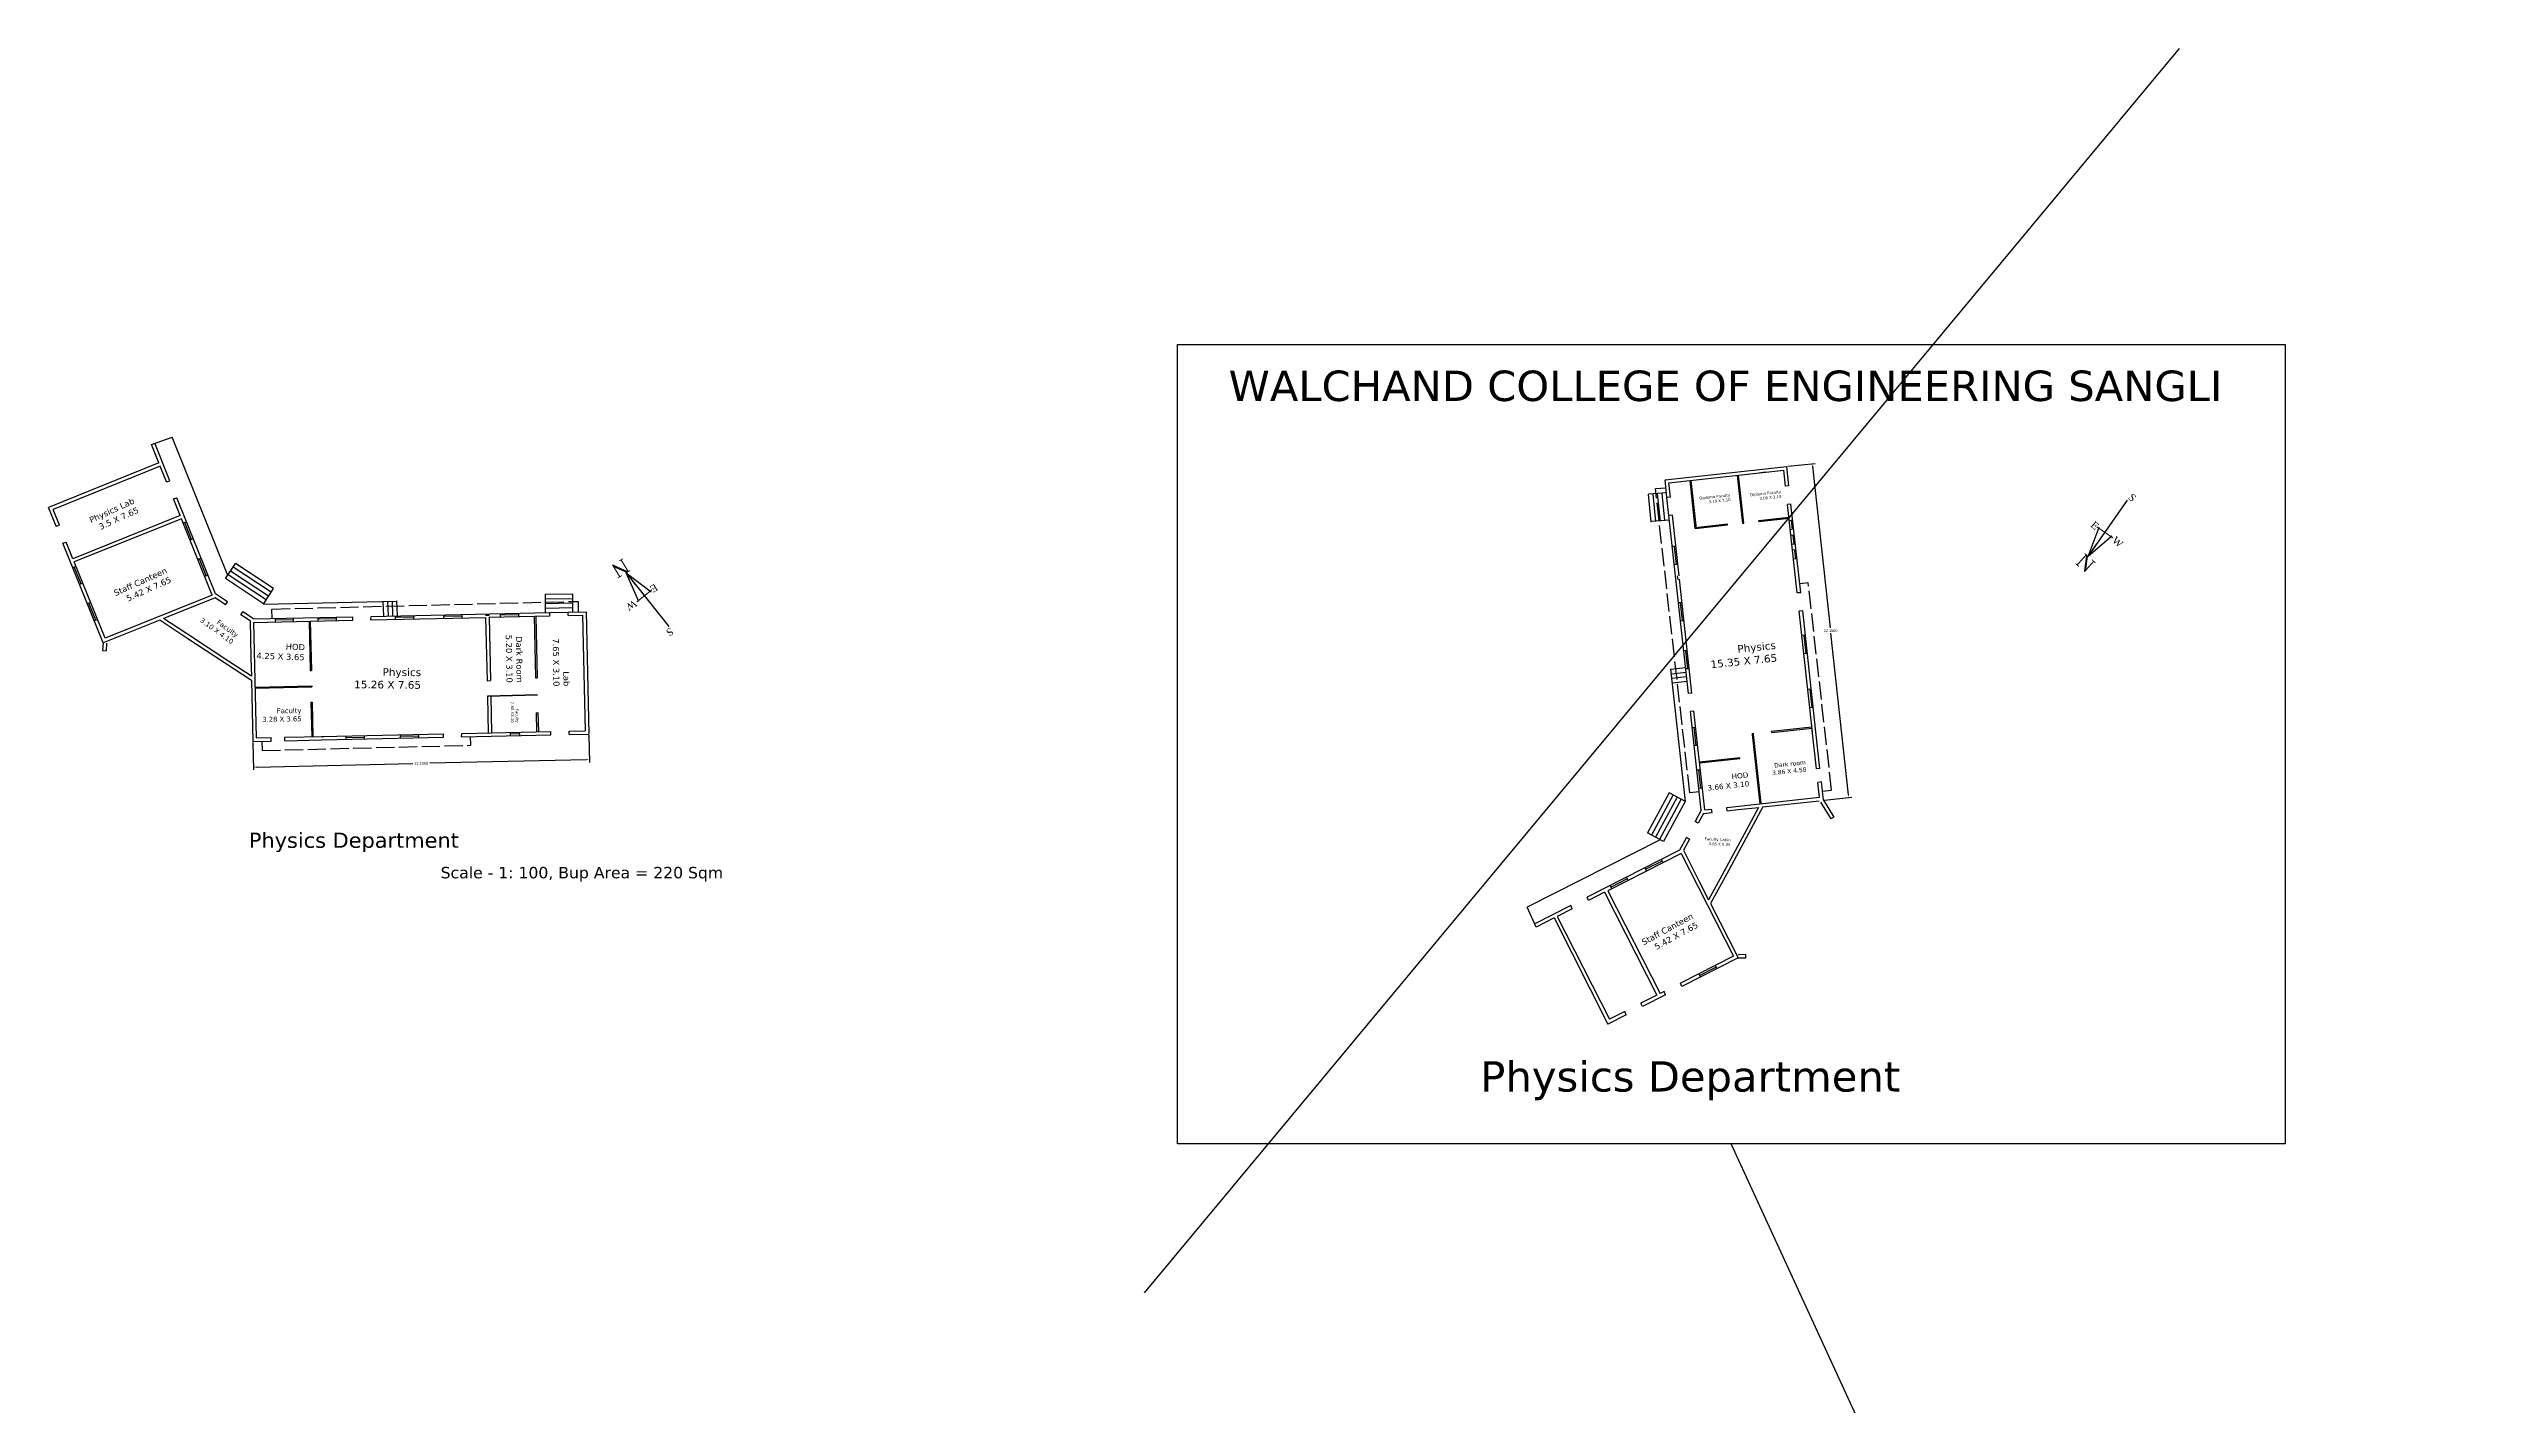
# Model space of a CAD drawing. Header units: inches. Extents: x 23 to 359, y -50 to 144.
# Drawn here: x 23.4 to 183, y 54.4 to 143.7 of the extents above; entities that cross this region are included whole.
import ezdxf

# ---------------------------------------------------------------- set-up
doc = ezdxf.new("R2010")
doc.units = ezdxf.units.IN
doc.header["$MEASUREMENT"] = 0
doc.linetypes.add('ACAD_ISO02W100', pattern=[15, 12, -3])
doc.layers.add('WALL', color=7, linetype='Continuous', lineweight=30)
doc.layers.add('window', color=7, linetype='Continuous', lineweight=13)
doc.styles.add('PRASAD', font='arial.ttf')
doc.dimstyles.get("Standard").update_dxf_attribs({"dimtxt": 0.18, "dimasz": 0.18, "dimexe": 0.18, "dimexo": 0.0625, "dimgap": 0.09, "dimtad": 0, "dimtih": 1, "dimtoh": 1, "dimdec": 4, "dimzin": 0, "dimdsep": 46, "dimtxsty": 'Standard', "dimcen": 0.09, "dimadec": 0, "dimazin": 0, "dimtfac": 1, "dimtdec": 4, "dimtofl": 0, "dimtmove": 0, "dimatfit": 3, "dimfxl": 1, "dimtolj": 1, "dimtzin": 0, "dimarcsym": 0})

# ---------------------------------------------------------------- blocks, each defined once
blk = doc.blocks.new('*D6')
at = {"color": 0, "lineweight": -2}
for p, q in [((36.85, 98), (36.89, 96.2)), ((58.95, 98.48), (58.99, 96.69)), ((37.07, 96.38), (47.38, 96.61)), ((58.8, 96.86), (48.49, 96.64))]:
    blk.add_line(p, q, dxfattribs=at)
at = {"color": 0}
for points in [[(37.07, 96.41), (37.07, 96.35), (36.89, 96.38)], [(58.8, 96.89), (58.8, 96.83), (58.98, 96.87)]]:
    blk.add_solid(points, dxfattribs=at)
at = {"layer": 'Defpoints', "color": 0}
for p in [(36.85, 98.06), (58.94, 98.55), (58.98, 96.87)]:
    blk.add_point(p, dxfattribs=at)
at = {"color": 0, "insert": (47.93, 96.62), "char_height": 0.18, "attachment_point": 5}
blk.add_mtext('\\A1;22.1000', dxfattribs=at)
blk = doc.blocks.new('*D7')
at = {"color": 0, "lineweight": -2}
for p, q in [((137.81, 116.17), (139.6, 116.36)), ((139.44, 116.17), (140.6, 105.54)), ((141.81, 94.56), (140.64, 105.18)), ((140.22, 94.2), (142.01, 94.4))]:
    blk.add_line(p, q, dxfattribs=at)
at = {"color": 0}
for points in [[(139.47, 116.17), (139.41, 116.16), (139.42, 116.34)], [(141.84, 94.56), (141.78, 94.55), (141.83, 94.38)]]:
    blk.add_solid(points, dxfattribs=at)
at = {"layer": 'Defpoints', "color": 0}
for p in [(137.75, 116.16), (139.42, 116.34), (140.16, 94.19)]:
    blk.add_point(p, dxfattribs=at)
at = {"color": 0, "insert": (140.62, 105.36), "char_height": 0.18, "attachment_point": 5}
blk.add_mtext('\\A1;22.1000', dxfattribs=at)

msp = doc.modelspace()

# ---------------------------------------------------------------- linework, layer by layer
for p, q in [((95.50838, 61.77374), (163.56645, 143.66546)), ((30.18672, 117.61717), (31.53898, 118.08734)), ((30.68067, 116.39081), (30.18672, 117.61717)), ((31.40096, 115.21814), (30.40422, 117.69279)), ((35.20163, 108.99394), (31.53898, 118.08734)), ((30.68067, 116.39081), (23.41768, 113.46543)), ((30.7666, 116.17747), (23.71696, 113.33801)), ((31.18346, 115.14252), (30.7666, 116.17747)), ((31.18346, 115.14252), (31.40096, 115.21814)), ((129.73518, 115.28324), (137.74717, 116.16163)), ((129.86259, 114.12108), (129.73518, 115.28324)), ((129.98888, 115.07967), (137.54361, 115.90793)), ((130.09202, 114.13883), (129.98888, 115.07967)), ((131.72655, 112.07616), (131.38054, 115.23225)), ((131.80111, 112.08433), (131.45509, 115.24042)), ((134.84288, 112.41782), (134.49686, 115.5739)), ((134.91743, 112.42599), (134.57142, 115.58208)), ((135.60019, 115.70252), (136.34411, 115.79782)), ((137.6585, 114.85996), (137.54361, 115.90793)), ((137.88793, 114.87771), (137.74717, 116.16163)), ((23.91807, 112.22309), (23.41768, 113.46543)), ((24.13557, 112.29871), (23.71696, 113.33801)), ((31.63232, 114.02812), (31.84982, 114.10374)), ((32.07425, 112.93092), (31.63232, 114.02812)), ((34.39851, 107.776), (31.84982, 114.10374)), ((129.82988, 114.41945), (128.6426, 114.3276)), ((128.83262, 112.50483), (128.6426, 114.3276)), ((129.131, 112.53594), (128.9443, 114.32687)), ((129.42938, 112.56704), (129.24269, 114.35798)), ((129.72777, 112.59815), (129.54107, 114.38908)), ((130.09202, 114.13883), (129.86259, 114.12108)), ((129.99344, 112.92762), (129.86259, 114.12108)), ((130.06889, 114.43794), (130.05931, 114.4372)), ((137.88793, 114.87771), (137.6585, 114.85996)), ((138.01878, 113.68425), (137.78935, 113.6665)), ((138.4287, 107.83486), (137.78935, 113.6665)), ((138.65813, 107.85261), (138.01878, 113.68425)), ((23.91807, 112.22309), (24.13557, 112.29871)), ((32.07425, 112.93092), (25.02461, 110.09147)), ((32.16018, 112.71758), (25.11054, 109.87812)), ((34.18516, 107.69007), (32.16018, 112.71758)), ((32.27152, 112.44115), (32.48902, 112.51677)), ((32.82923, 111.36459), (32.3806, 112.47907)), ((130.02615, 112.62925), (128.8293, 112.53667)), ((130.22287, 112.94537), (129.99344, 112.92762)), ((131.27666, 101.22305), (129.99344, 112.92762)), ((130.18458, 112.9424), (130.175, 112.94166)), ((130.65911, 108.9663), (130.22287, 112.94537)), ((131.71838, 112.15071), (133.84066, 112.38339)), ((131.72655, 112.07616), (133.84884, 112.30883)), ((133.84884, 112.30883), (133.84066, 112.38339)), ((134.84288, 112.41782), (134.91743, 112.42599)), ((135.9033, 112.60952), (137.88145, 112.8264)), ((135.91148, 112.53497), (135.9033, 112.60952)), ((135.91148, 112.53497), (137.88962, 112.75184)), ((138.13537, 112.62081), (137.90748, 112.58899)), ((138.20079, 112.02412), (137.9729, 111.9923)), ((138.0251, 112.60541), (138.09086, 112.00877)), ((24.36693, 111.10868), (24.58443, 111.18431)), ((27.0081, 104.55134), (24.36693, 111.10868)), ((25.02461, 110.09147), (24.58443, 111.18431)), ((32.72038, 111.32675), (32.93788, 111.40237)), ((130.44629, 110.90751), (130.21686, 110.88976)), ((130.32945, 110.89847), (130.46043, 109.70502)), ((138.24193, 111.64889), (138.01404, 111.61707)), ((138.30734, 111.0522), (138.07945, 111.02038)), ((138.34837, 110.678), (138.12048, 110.64618)), ((138.13222, 111.63357), (138.19799, 111.03693)), ((138.23923, 110.66276), (138.305, 110.06612)), ((25.00613, 109.52171), (25.22363, 109.59733)), ((27.13552, 104.85061), (25.11054, 109.87812)), ((25.56222, 108.44459), (25.11378, 109.55914)), ((33.23363, 110.05247), (33.45113, 110.12809)), ((33.79086, 108.97575), (33.34222, 110.09023)), ((33.68249, 108.93807), (33.89999, 109.01369)), ((35.0591, 108.77781), (35.7197, 109.77961)), ((37.56361, 107.12631), (35.0591, 108.77781)), ((37.72876, 107.37676), (35.22425, 109.02826)), ((37.89391, 107.62721), (35.3894, 109.27871)), ((38.05906, 107.87767), (35.55455, 109.52916)), ((38.22421, 108.12812), (35.7197, 109.77961)), ((130.57713, 109.71405), (130.3477, 109.6963)), ((130.5429, 108.95356), (130.56799, 108.72494)), ((131.5061, 101.2408), (130.68418, 108.73767)), ((138.41379, 110.08131), (138.1859, 110.04949)), ((25.45499, 108.40731), (25.67249, 108.48293)), ((25.96825, 107.13304), (26.18574, 107.20866)), ((26.52344, 106.05561), (26.075, 107.17015)), ((34.18516, 107.69007), (27.13552, 104.85061)), ((34.37257, 107.5176), (32.24684, 106.6614)), ((35.05991, 107.06437), (34.37257, 107.5176)), ((35.18652, 107.25638), (34.39851, 107.776)), ((35.05991, 107.06437), (35.18652, 107.25638)), ((37.5522, 107.10901), (38.22421, 108.12812)), ((37.5522, 107.10901), (46.31373, 107.30158)), ((45.41388, 107.2818), (45.44704, 106.31229)), ((45.41388, 107.2818), (45.44704, 106.31229)), ((45.7137, 107.29205), (45.74686, 106.32255)), ((46.01353, 107.30231), (46.04669, 106.3328)), ((46.31335, 107.31256), (46.34651, 106.34306)), ((56.07852, 107.74623), (57.91091, 107.77673)), ((56.08351, 107.44627), (57.8839, 107.47624)), ((56.08851, 107.14631), (57.8889, 107.17628)), ((56.09849, 106.54639), (56.11052, 107.74676)), ((57.89898, 106.58597), (57.91091, 107.77673)), ((130.85315, 107.19643), (130.62372, 107.17868)), ((130.73673, 107.18742), (130.86771, 105.99397)), ((138.65813, 107.85261), (138.4287, 107.83486)), ((26.4171, 106.01864), (26.6346, 106.09426)), ((30.73007, 106.05047), (27.0081, 104.55134)), ((32.58782, 104.82546), (30.73007, 106.05047)), ((32.24684, 106.6614), (30.98944, 106.15494)), ((32.4975, 105.16052), (30.98944, 106.15494)), ((36.06171, 106.40377), (36.18833, 106.59578)), ((36.67572, 105.99888), (36.06171, 106.40377)), ((36.90302, 106.12451), (36.18833, 106.59578)), ((36.67572, 105.99888), (36.72915, 103.56798)), ((36.90302, 106.12451), (43.42639, 106.26788)), ((36.90807, 105.89456), (43.42409, 106.03778)), ((36.90807, 105.89456), (37.07507, 98.2964)), ((38.3368, 105.92596), (38.3391, 106.15607)), ((39.53828, 106.06787), (38.33795, 106.04136)), ((39.53712, 105.95235), (39.53943, 106.18245)), ((40.55719, 105.97477), (40.6286, 102.72555)), ((40.63217, 105.97641), (40.70358, 102.7272)), ((41.15751, 105.98796), (41.15982, 106.21807)), ((42.359, 106.13018), (41.15867, 106.10367)), ((42.35783, 106.01434), (42.36014, 106.24445)), ((43.42409, 106.03778), (43.42639, 106.26788)), ((44.62441, 106.06416), (44.62672, 106.29426)), ((44.62441, 106.06416), (52.16439, 106.22987)), ((44.62672, 106.29426), (56.39858, 106.55299)), ((46.2448, 106.09977), (46.24711, 106.32988)), ((47.44629, 106.24256), (46.24597, 106.21605)), ((47.44513, 106.12615), (47.44743, 106.35626)), ((49.41396, 106.16942), (49.41626, 106.39953)), ((50.61545, 106.31257), (49.41513, 106.28605)), ((50.61428, 106.1958), (50.61659, 106.42591)), ((52.39176, 106.35181), (52.16182, 106.34673)), ((52.16439, 106.22987), (52.25607, 102.05835)), ((52.39433, 106.23493), (56.39627, 106.32288)), ((52.39433, 106.23493), (52.48581, 102.07251)), ((53.14637, 106.25146), (53.14868, 106.48156)), ((54.34787, 106.39502), (53.14755, 106.3685)), ((54.3467, 106.27784), (54.349, 106.50794)), ((55.35362, 106.29997), (55.44252, 102.25483)), ((55.46859, 106.30249), (55.55739, 102.26192)), ((56.0935, 106.84635), (57.89389, 106.87632)), ((56.39627, 106.32288), (56.39858, 106.55299)), ((56.39858, 106.55299), (57.5989, 106.57937)), ((57.59659, 106.34927), (57.5989, 106.57937)), ((57.59659, 106.34927), (58.54285, 106.37006)), ((57.5989, 106.57937), (58.76774, 106.60506)), ((57.89658, 106.34626), (57.89668, 106.35586)), ((58.54285, 106.37006), (58.70984, 98.7719)), ((58.76774, 106.60506), (58.94484, 98.54701)), ((130.984, 106.00297), (130.75456, 105.98522)), ((138.78897, 106.65915), (138.55954, 106.6414)), ((139.43304, 98.67403), (138.55954, 106.6414)), ((139.66247, 98.69177), (138.78897, 106.65915)), ((27.0081, 104.55134), (26.97372, 104.04412)), ((26.97372, 104.04412), (27.20294, 104.02482)), ((27.23758, 104.53578), (27.20294, 104.02482)), ((35.34382, 103.28364), (32.4975, 105.16052)), ((36.76201, 102.07297), (32.58782, 104.82546)), ((131.19862, 104.04539), (130.96918, 104.02764)), ((131.08255, 104.03641), (131.21353, 102.84296)), ((138.96561, 105.04802), (138.73618, 105.03027)), ((138.85903, 105.03978), (138.99058, 103.84637)), ((139.09645, 103.85456), (138.86702, 103.83681)), ((36.75586, 102.35252), (35.34382, 103.28364)), ((36.72915, 103.56798), (36.75586, 102.35252)), ((40.6286, 102.72555), (40.70358, 102.7272)), ((55.44252, 102.25483), (55.55739, 102.26192)), ((130.11531, 102.81456), (131.07824, 102.93206)), ((131.0813, 94.10446), (130.12622, 102.8159)), ((130.15164, 102.51677), (131.11457, 102.63427)), ((130.18798, 102.21898), (131.15091, 102.33647)), ((131.32946, 102.85193), (131.10003, 102.83418)), ((36.76201, 102.07297), (36.85018, 98.0614)), ((37.00146, 101.64559), (40.72556, 101.72744)), ((37.0031, 101.57061), (40.7272, 101.65246)), ((40.65057, 101.72579), (40.65222, 101.65081)), ((40.6742, 100.65105), (40.74918, 100.6527)), ((40.6742, 100.65105), (40.72418, 98.3766)), ((40.72556, 101.72744), (40.7272, 101.65246)), ((40.74918, 100.6527), (40.79917, 98.37825)), ((52.25607, 102.05835), (52.48581, 102.07251)), ((55.58219, 101.12519), (52.27822, 101.05064)), ((52.27822, 101.05064), (52.33138, 98.63171)), ((55.58275, 101.10019), (52.27877, 101.02564)), ((52.50871, 101.03083), (52.56133, 98.63676)), ((130.22431, 101.92119), (131.18724, 102.03868)), ((130.22431, 101.92119), (131.18724, 102.03868)), ((131.5061, 101.2408), (131.27666, 101.22305)), ((139.35499, 101.49636), (139.12556, 101.47862)), ((139.2505, 101.48828), (139.38205, 100.29487)), ((55.49303, 99.95652), (55.60797, 99.96064)), ((55.49303, 99.95652), (55.52061, 98.7018)), ((55.60797, 99.96064), (55.63558, 98.70433)), ((131.63694, 100.04734), (131.40751, 100.02959)), ((132.11861, 93.5435), (131.40751, 100.02959)), ((131.75317, 98.98718), (131.52374, 98.96943)), ((132.34724, 93.56857), (131.63694, 100.04734)), ((131.63767, 98.97824), (131.76865, 97.78479)), ((136.74553, 98.73366), (139.39466, 99.0241)), ((139.48584, 100.3029), (139.25641, 100.28515)), ((36.85018, 98.0614), (38.0623, 98.08856)), ((37.07507, 98.2964), (38.05752, 98.31799)), ((37.45624, 98.07498), (37.46584, 97.46911)), ((38.0623, 98.08856), (38.05752, 98.31799)), ((38.9573, 98.33777), (41.51791, 98.39405)), ((38.9621, 98.1073), (38.9573, 98.33777)), ((38.96209, 98.10782), (41.37455, 98.16084)), ((41.37455, 98.16084), (49.38773, 98.33696)), ((41.37686, 98.39095), (49.39004, 98.56706)), ((42.99494, 98.19645), (42.99724, 98.42656)), ((44.19631, 98.32763), (42.99598, 98.30055)), ((44.19526, 98.22283), (44.19757, 98.45294)), ((46.56702, 98.27496), (46.56932, 98.50507)), ((47.76841, 98.40823), (46.56808, 98.38115)), ((47.76734, 98.30134), (47.76965, 98.53145)), ((49.38773, 98.33696), (49.39004, 98.56706)), ((50.58805, 98.36334), (50.59036, 98.59344)), ((50.58805, 98.36334), (56.45321, 98.49224)), ((50.59036, 98.59344), (56.45552, 98.72235)), ((53.80604, 98.43406), (53.79419, 98.66386)), ((54.40045, 98.55788), (53.80035, 98.54433)), ((54.40615, 98.44725), (54.39431, 98.67705)), ((56.45321, 98.49224), (56.45552, 98.72235)), ((57.65354, 98.51863), (57.65584, 98.74873)), ((57.65354, 98.51863), (58.94484, 98.54701)), ((57.65584, 98.74873), (58.70984, 98.7719)), ((131.88402, 97.79371), (131.65458, 97.77597)), ((135.47813, 98.59471), (135.55268, 98.60289)), ((135.4863, 98.52016), (135.47813, 98.59471)), ((135.98544, 93.96744), (135.4863, 98.52016)), ((135.56086, 98.52833), (135.55268, 98.60289)), ((136.05999, 93.97561), (135.56086, 98.52833)), ((136.75371, 98.65911), (136.74553, 98.73366)), ((136.75371, 98.65911), (139.40283, 98.94955)), ((139.69679, 96.2683), (139.41767, 98.81427)), ((139.92545, 96.29311), (139.66247, 98.69177)), ((132.06065, 96.18259), (131.83122, 96.16484)), ((131.94546, 96.17368), (132.07644, 94.98022)), ((132.00122, 96.72465), (134.64538, 97.01455)), ((132.0094, 96.6501), (134.65355, 96.93999)), ((134.65355, 96.93999), (134.64538, 97.01455)), ((139.92596, 96.29316), (139.69679, 96.2683)), ((130.00752, 94.68513), (128.58048, 92.04628)), ((130.27141, 94.54243), (128.84437, 91.90357)), ((130.53529, 94.39972), (129.10826, 91.76087)), ((130.79918, 94.25702), (129.37214, 91.61816)), ((131.0813, 94.10446), (130.00752, 94.68513)), ((132.1915, 94.98913), (131.96206, 94.97138)), ((133.79629, 93.72743), (139.90197, 94.39683)), ((140.02302, 95.39841), (139.79488, 95.37366)), ((139.90197, 94.39683), (139.79488, 95.37366)), ((140.15567, 94.19326), (140.02302, 95.39841)), ((140.08934, 94.79584), (140.69208, 94.85818)), ((140.15567, 94.19326), (140.84562, 93.08019)), ((131.06307, 94.11432), (129.63603, 91.47546)), ((132.11861, 93.5435), (131.71139, 92.79047)), ((131.9137, 92.68107), (131.71139, 92.79047)), ((132.26355, 93.32801), (131.9137, 92.68107)), ((132.26355, 93.32801), (132.83655, 93.39083)), ((132.34724, 93.56857), (132.80126, 93.61834)), ((132.83655, 93.39083), (132.80126, 93.61834)), ((136.16703, 93.75597), (133.78863, 89.35788)), ((133.83159, 93.49992), (133.79629, 93.72743)), ((133.83159, 93.49992), (134.54159, 93.57776)), ((134.54159, 93.57776), (135.88907, 93.7255)), ((135.88907, 93.7255), (135.08451, 92.2377)), ((136.16703, 93.75597), (139.87771, 94.16279)), ((139.96018, 94.07208), (140.64495, 92.96737)), ((140.84562, 93.08019), (140.64495, 92.96737)), ((129.4083, 91.59861), (120.66853, 87.15774)), ((129.63603, 91.47546), (128.58048, 92.04628)), ((131.14057, 91.73493), (130.69157, 90.90464)), ((131.34288, 91.62552), (130.95125, 90.90132)), ((131.34288, 91.62552), (131.14057, 91.73493)), ((135.08451, 92.2377), (133.46271, 89.23871)), ((130.69157, 90.90464), (124.60991, 87.81442)), ((130.79576, 90.6996), (125.96376, 88.24435)), ((128.52523, 89.54589), (128.43095, 89.75597)), ((129.54932, 90.19479), (128.47816, 89.65078)), ((129.59629, 90.09012), (129.50201, 90.3002)), ((130.79576, 90.6996), (134.23854, 83.92411)), ((130.95125, 90.90132), (131.98937, 88.85825)), ((124.70419, 87.60433), (124.60991, 87.81442)), ((125.75872, 88.14016), (124.70419, 87.60433)), ((125.75872, 88.14016), (129.2015, 81.36467)), ((125.96376, 88.24435), (129.40654, 81.46886)), ((126.22945, 88.37935), (126.13517, 88.58943)), ((127.25333, 89.02872), (126.18216, 88.48471)), ((127.30051, 88.92358), (127.20623, 89.13366)), ((131.98937, 88.85825), (132.60344, 87.64976)), ((133.46271, 89.23871), (132.60344, 87.64976)), ((133.78863, 89.35788), (132.73011, 87.40047)), ((121.25471, 85.85158), (120.66853, 87.15774)), ((123.53885, 87.27018), (121.16043, 86.06166)), ((122.43338, 86.45048), (121.25471, 85.85158)), ((122.43338, 86.45048), (125.98035, 79.46994)), ((123.63313, 87.0601), (122.63842, 86.55467)), ((122.63842, 86.55467), (126.0812, 79.77918)), ((123.63313, 87.0601), (123.53885, 87.27018)), ((132.73011, 87.40047), (134.54777, 83.82325)), ((134.23854, 83.92411), (130.74747, 82.15022)), ((134.54777, 83.82325), (130.84175, 81.94013)), ((133.09144, 83.20938), (132.0202, 82.66555)), ((133.13754, 83.10667), (133.04325, 83.31676)), ((134.54328, 84.0532), (135.05532, 84.06321)), ((134.54777, 83.82325), (135.05606, 83.83318)), ((135.05606, 83.83318), (135.05532, 84.06321)), ((129.67641, 81.60599), (129.40654, 81.46886)), ((129.77069, 81.3959), (129.67641, 81.60599)), ((130.84175, 81.94013), (130.74747, 82.15022)), ((132.06647, 82.56244), (131.97219, 82.77252)), ((127.17437, 80.07666), (125.98035, 79.46994)), ((127.08009, 80.28674), (126.0812, 79.77918)), ((127.17437, 80.07666), (127.08009, 80.28674)), ((129.2015, 81.36467), (128.15115, 80.83097)), ((128.24544, 80.62089), (128.15115, 80.83097)), ((129.77069, 81.3959), (128.24544, 80.62089)), ((183.03655, -34.93435), (134.09477, 71.58195))]:
    msp.add_line(p, q)
at = {"linetype": 'ACAD_ISO02W100', "ltscale": 0.1}
for p, q in [((129.10308, 114.70245), (129.80089, 114.76255)), ((131.3654, 94.69042), (129.10308, 114.70245)), ((38.11119, 106.77494), (58.24422, 107.28535)), ((58.24422, 107.28535), (58.24331, 106.58496)), ((139.1531, 108.49299), (138.59757, 108.44032)), ((140.69208, 94.85818), (139.1531, 108.49299)), ((38.11977, 106.14834), (38.11119, 106.77494)), ((37.46584, 97.46911), (51.18288, 97.81447)), ((51.18288, 97.81447), (51.17881, 98.37247)), ((131.98888, 94.75355), (131.3654, 94.69042))]:
    msp.add_line(p, q, dxfattribs=at)
msp.add_lwpolyline([(97.67859, 124.17842), (170.51096, 124.17842), (170.51096, 71.58195), (97.67859, 71.58195)], close=True)
at = {"layer": 'window'}
for p, q in [((159.18816, 111.45983), (158.1405, 112.18909)), ((62.10554, 107.25041), (63.10559, 108.0437))]:
    msp.add_line(p, q, dxfattribs=at)

# ---------------------------------------------------------------- texts
at = {"width": 174.942963, "attachment_point": 1}
for s, insert, char_height in [('{\\fVerdana|b0|i0|c0|p34;WALCHAND COLLEGE OF ENGINEERING SANGLI}', (101.02918, 122.46902), 2), ('{\\fVerdana|b0|i0|c0|p34;Physics Department}', (36.59361, 92.06446), 1), ('{\\fVerdana|b0|i0|c0|p34;Scale - 1: 100, Bup Area = 220 Sqm}', (49.20455, 89.80816), 0.75), ('{\\fVerdana|b0|i0|c0|p34;Physics Department}', (117.58046, 77.02471), 2)]:
    msp.add_mtext(s, dxfattribs=dict(at, insert=insert, char_height=char_height))
at = {"attachment_point": 3}
for s, insert, char_height, width, rotation in [('{\\fVerdana|b0|i0|c0|p34;Physics Lab\\P3.5 X 7.65}', (28.94762, 114.12082), 0.4, 5.3210924, 24.5938441), ('{\\fVerdana|b0|i0|c0|p34;Diploma Faculty\\P3.10 X 3.10}', (134.00298, 114.3738), 0.1827716, 2.4313619, 5.9381567), ('{\\fVerdana|b0|i0|c0|p34;Diploma Faculty\\P3.00 X 3.10}', (137.34891, 114.59019), 0.1827716, 2.4313619, 5.9381567), ('{\\fVerdana|b0|i0|c0|p34;Staff Canteen\\P5.42 X 7.65}', (31.09238, 109.53441), 0.4, 5.3210924, 24.2574653), ('{\\fVerdana|b0|i0|c0|p34;Faculty\\P3.10 X 4.10}', (35.9485, 105.15338), 0.3267195, 4.346262, 323.9725028), ('{\\fVerdana|b0|i0|c0|p34;HOD\\P4.25 X 3.65}', (40.2919, 104.46288), 0.4, 5.3210924, 357.8310753), ('{\\fVerdana|b0|i0|c0|p34;Dark Room\\P5.20 X 3.10}', (54.60831, 101.93485), 0.4, 5.3210924, 270.9406119), ('{\\fVerdana|b0|i0|c0|p34;Lab\\P7.65 X 3.10}', (57.69546, 101.69928), 0.4, 5.3210924, 270.9406119), ('{\\fVerdana|b0|i0|c0|p34;Physics\\P15.35 X 7.65}', (136.99006, 104.65975), 0.5, 5.3210924, 5.9381567), ('{\\fVerdana|b0|i0|c0|p34;Physics\\P15.26 X 7.65}', (47.92596, 102.8628), 0.5, 5.3210924, 359.447188), ('{\\fVerdana|b0|i0|c0|p34;Faculty\\P2.40 X3.10}', (54.33707, 99.30553), 0.1846567, 2.4564382, 270.9406119), ('{\\fVerdana|b0|i0|c0|p34;Faculty\\P3.28 X 3.65}', (40.04872, 100.26691), 0.3267195, 4.346262, 0.9406119), ('{\\fVerdana|b0|i0|c0|p34;HOD\\P3.66 X 3.10}', (135.19523, 96.04377), 0.3493277, 4.6470119, 5.9381567), ('{\\fVerdana|b0|i0|c0|p34;Dark room\\P3.86 X 4.58}', (138.97215, 96.8429), 0.2867512, 3.8145746, 5.9381567), ('{\\fVerdana|b0|i0|c0|p34;Faculty Cabin\\P3.05 X 5.35}', (134.0547, 91.66711), 0.1827716, 2.4313619, 357.1988846), ('{\\fVerdana|b0|i0|c0|p34;Staff Canteen\\P5.42 X 7.65}', (131.44687, 86.793), 0.4, 5.3210924, 28.5196597)]:
    msp.add_mtext(s, dxfattribs=dict(at, insert=insert, char_height=char_height, width=width, rotation=rotation))
at = {"layer": 'WALL', "char_height": 0.4786827, "width": 1.2082117, "attachment_point": 1, "style": 'PRASAD'}
for insert, rotation in [((160.47224, 114.42274), 318.2871295), ((64.57319, 105.16752), 211.5513154)]:
    msp.add_mtext('{\\fTimes New Roman|b0|i0|c0|p18;S}', dxfattribs=dict(at, insert=insert, rotation=rotation))
at = {"layer": 'window', "attachment_point": 1, "style": 'PRASAD'}
for s, insert, char_height, width, rotation in [('{\\fTimes New Roman|b0|i0|c0|p18;E}', (157.99876, 112.60951), 0.4786827, 1.2082117, 318.2871295), ('{\\fTimes New Roman|b0|i0|c0|p18;N}', (157.30928, 110.5039), 0.9573654, 2.4164234, 318.2871295), ('{\\fTimes New Roman|b0|i0|c0|p18;W}', (159.40784, 111.5943), 0.4786827, 1.2082117, 318.2871295), ('{\\fTimes New Roman|b0|i0|c0|p18;N}', (61.73115, 109.32498), 0.9573654, 2.4164234, 211.5513154), ('{\\fTimes New Roman|b0|i0|c0|p18;W}', (62.17105, 107.00131), 0.4786827, 1.2082117, 211.5513154), ('{\\fTimes New Roman|b0|i0|c0|p18;E}', (63.54903, 108.05837), 0.4786827, 1.2082117, 211.5513154)]:
    msp.add_mtext(s, dxfattribs=dict(at, insert=insert, char_height=char_height, width=width, rotation=rotation))

# ---------------------------------------------------------------- dimensions: what is measured, and where the dimension line sits
for p1, p2, picture, middle in [((140.15567, 94.19326), (137.74717, 116.16163), '*D7', (140.62292, 105.3607)), ((36.85018, 98.0614), (58.94484, 98.54701), '*D6', (47.93446, 96.62309))]:
    dim = msp.add_aligned_dim(p1=p1, p2=p2, distance=-1.68152, dimstyle='Standard')
    dim.commit()
    dim.dimension.update_dxf_attribs({"geometry": picture, "text_midpoint": middle})

# ---------------------------------------------------------------- leaders
at = {"layer": 'window'}
for points in [[(157.56032, 110.2384), (160.14196, 113.94727)], [(61.4046, 109.16103), (64.21296, 105.62073)]]:
    msp.add_leader(points, dimstyle='Standard', override={"dimasz": 2, "dimgap": 1, "dimtad": 0, "dimldrblk": 'Open30'}, dxfattribs=at)

doc.saveas('drawing.dxf')
